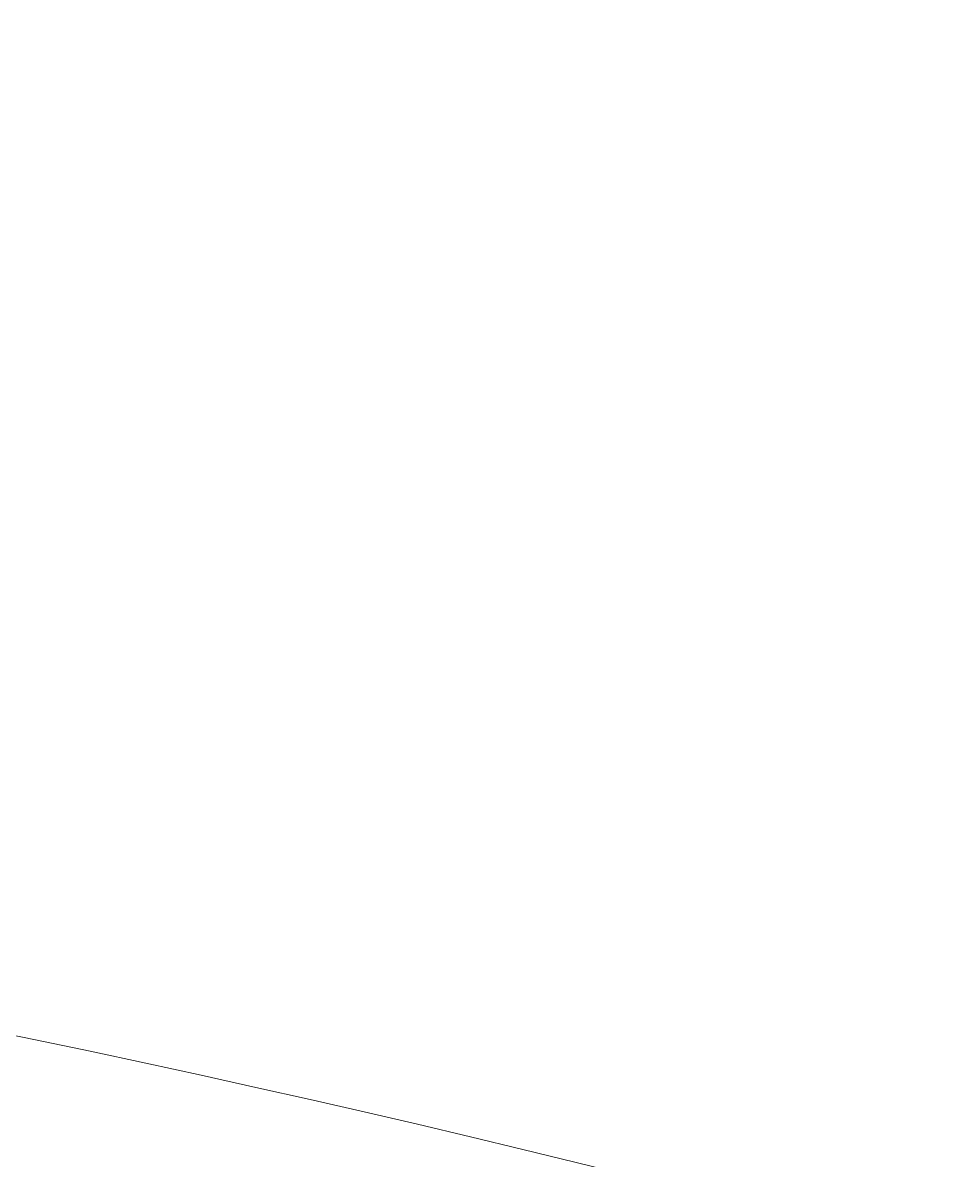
# Model space of a CAD drawing. Extents: x -491 to 5386, y -726 to 879.
# Drawn here: x 106.668 to 109.923, y 540.289 to 544.334 of the extents above; entities that cross this region are included whole.
import ezdxf

# ---------------------------------------------------------------- set-up
doc = ezdxf.new("R2010")
doc.units = 0
doc.header["$MEASUREMENT"] = 0
doc.layers.add('Layer 1', color=7, linetype='Continuous', lineweight=0)

# ---------------------------------------------------------------- blocks, each defined once
blk = doc.blocks.new('Block_0')
at = {"layer": 'Layer 1'}
for points, knots in [([(405.0717, 643.77), (393.7517, 703.51), (367.6717, 752.45), (331.0017, 787.61), (328.8217, 789.69), (326.6017, 791.73), (324.3517, 793.72), (303.6017, 812.08), (279.7417, 826.25), (253.4617, 835.73), (249.5117, 837.16), (245.5017, 838.48), (241.4417, 839.69), (241.0817, 839.81), (240.7117, 839.91), (240.3417, 840.02), (236.8617, 841.05), (233.3417, 841.99), (229.7817, 842.85), (212.6917, 847), (194.7517, 849.31), (176.1317, 849.65), (174.5017, 849.68), (172.8617, 849.7), (171.2117, 849.7), (168.8517, 849.7), (166.4917, 849.67), (164.1117, 849.6), (154.3817, 849.35), (144.4717, 848.57), (134.4217, 847.24), (130.1617, 846.68), (125.8717, 846.02), (121.5517, 845.26), (120.6617, 845.11), (119.7617, 844.95), (118.8717, 844.78), (116.3217, 844.32), (113.7717, 843.82), (111.2117, 843.27), (109.9617, 843.02), (108.7117, 842.75), (107.4617, 842.47), (74.5417, 835.14), (45.0417, 821.4), (18.3917, 802.29), (16.5017, 800.93), (14.6217, 799.55), (12.7617, 798.13), (12.3517, 797.83), (11.9517, 797.52), (11.5517, 797.21), (9.5417, 795.67), (7.5417, 794.1), (5.5617, 792.49), (-7.8783, 781.6), (-20.5783, 769.29), (-32.5983, 755.71), (-46.4383, 768.66), (-56.9583, 779.01), (-68.0083, 788.76), (-78.6783, 798.18), (-90.3783, 806.6), (-102.8783, 813.94), (-105.6583, 815.58), (-108.4782, 817.17), (-111.3283, 818.7), (-121.6583, 824.22), (-132.4583, 829.04), (-143.6082, 833.13), (-145.8783, 833.97), (-148.1682, 834.77), (-150.4683, 835.54), (-153.3783, 836.52), (-156.2982, 837.44), (-159.2483, 838.31), (-161.6682, 839.04), (-164.1082, 839.72), (-166.5583, 840.38), (-168.2683, 840.83), (-169.9882, 841.27), (-171.7083, 841.69), (-174.3683, 842.35), (-177.0482, 842.96), (-179.7282, 843.53), (-185.3183, 844.72), (-190.9483, 845.74), (-196.6183, 846.57), (-197.9882, 846.77), (-199.3683, 846.97), (-200.7382, 847.14), (-205.6082, 847.79), (-210.4983, 848.3), (-215.4083, 848.67), (-217.1883, 848.81), (-218.9782, 848.93), (-220.7583, 849.02), (-225.7583, 849.31), (-230.7583, 849.45), (-235.7683, 849.45), (-236.7982, 849.45), (-237.8183, 849.44), (-238.8483, 849.43), (-239.8483, 849.42), (-240.8483, 849.4), (-241.8483, 849.38), (-247.5283, 849.25), (-253.1983, 848.94), (-258.8582, 848.43), (-260.2183, 848.32), (-261.5683, 848.18), (-262.9182, 848.04), (-267.8183, 847.53), (-272.7083, 846.88), (-277.5683, 846.08), (-278.9083, 845.86), (-280.2382, 845.64), (-281.5683, 845.39), (-288.5883, 844.13), (-295.5683, 842.56), (-302.4683, 840.68), (-304.4782, 840.14), (-306.4782, 839.56), (-308.4782, 838.97), (-313.8283, 837.36), (-319.1383, 835.56), (-324.3783, 833.57), (-325.8883, 833), (-327.3883, 832.41), (-328.8883, 831.81), (-334.4782, 829.55), (-339.9882, 827.07), (-345.4083, 824.36), (-348.6082, 822.76), (-351.7683, 821.09), (-354.8983, 819.33), (-386.1883, 801.77), (-413.9882, 776.21), (-435.2183, 741.78), (-436.8883, 739.06), (-438.5283, 736.29), (-440.1183, 733.47), (-445.2882, 724.28), (-450.0083, 714.51), (-454.2282, 704.13), (-458.3983, 693.9), (-462.0783, 683.09), (-465.2083, 671.67), (-466.6682, 666.4), (-467.9983, 660.99), (-469.2183, 655.46), (-490.8483, 557.08), (-465.7982, 468.7), (-416.0482, 385.49), (-393.4683, 347.72), (-368.0183, 313.17), (-340.1283, 281.34), (-334.2982, 274.67), (-328.3582, 268.13), (-322.3083, 261.7), (-302.8083, 240.96), (-282.2483, 221.43), (-260.7583, 202.93), (-229.3083, 175.88), (-195.8883, 151.06), (-160.9182, 128.02), (-154.6383, 123.88), (-148.3083, 119.8), (-141.9283, 115.77), (-135.7583, 111.88), (-129.5382, 108.03), (-123.2783, 104.24), (-115.6283, 99.59), (-107.9083, 95.02), (-100.1283, 90.52), (-97.6483, 89.07), (-95.1483, 87.64), (-92.6483, 86.22), (-85.9683, 82.4), (-79.2382, 78.63), (-72.4683, 74.91), (-69.6783, 73.37), (-66.8783, 71.84), (-64.0783, 70.33), (-61.7982, 69.09), (-59.5183, 67.86), (-57.2382, 66.65), (-55.6883, 65.81), (-54.1483, 64.99), (-52.5883, 64.16), (-50.4983, 63.05), (-48.3883, 61.94), (-46.2882, 60.83), (-43.1883, 59.21), (-39.0482, 58.47), (-34.7183, 58.47), (-33.8183, 58.47), (-32.8983, 58.5), (-31.9882, 58.57), (-27.0382, 58.91), (-22.0783, 60.15), (-18.3683, 62.07), (-18.3483, 62.08), (-18.3283, 62.09), (-18.3083, 62.1), (-8.7683, 67.03), (0.7017, 72.05), (10.0917, 77.18), (12.0517, 78.25), (14.0017, 79.32), (15.9517, 80.4), (30.5717, 88.47), (44.9917, 96.79), (59.1817, 105.39), (63.0917, 107.75), (66.9717, 110.13), (70.8417, 112.55), (74.4917, 114.8), (78.1217, 117.09), (81.7417, 119.4), (84.8717, 121.39), (87.9817, 123.4), (91.0817, 125.42), (103.2717, 133.36), (115.2717, 141.53), (127.0617, 149.96), (131.0917, 152.82), (135.1017, 155.73), (139.0817, 158.67), (209.4417, 210.48), (272.2117, 271.43), (323.8117, 345.35), (386.0317, 434.46), (426.4817, 530.75), (405.0717, 643.77)], [0, 0, 0, 0, 1, 1, 1, 2, 2, 2, 3, 3, 3, 4, 4, 4, 5, 5, 5, 6, 6, 6, 7, 7, 7, 8, 8, 8, 9, 9, 9, 10, 10, 10, 11, 11, 11, 12, 12, 12, 13, 13, 13, 14, 14, 14, 15, 15, 15, 16, 16, 16, 17, 17, 17, 18, 18, 18, 19, 19, 19, 20, 20, 20, 21, 21, 21, 22, 22, 22, 23, 23, 23, 24, 24, 24, 25, 25, 25, 26, 26, 26, 27, 27, 27, 28, 28, 28, 29, 29, 29, 30, 30, 30, 31, 31, 31, 32, 32, 32, 33, 33, 33, 34, 34, 34, 35, 35, 35, 36, 36, 36, 37, 37, 37, 38, 38, 38, 39, 39, 39, 40, 40, 40, 41, 41, 41, 42, 42, 42, 43, 43, 43, 44, 44, 44, 45, 45, 45, 46, 46, 46, 47, 47, 47, 48, 48, 48, 49, 49, 49, 50, 50, 50, 51, 51, 51, 52, 52, 52, 53, 53, 53, 54, 54, 54, 55, 55, 55, 56, 56, 56, 57, 57, 57, 58, 58, 58, 59, 59, 59, 60, 60, 60, 61, 61, 61, 62, 62, 62, 63, 63, 63, 64, 64, 64, 65, 65, 65, 66, 66, 66, 67, 67, 67, 68, 68, 68, 69, 69, 69, 70, 70, 70, 71, 71, 71, 72, 72, 72, 73, 73, 73, 74, 74, 74, 75, 75, 75, 76, 76, 76, 77, 77, 77, 78, 78, 78, 78]), ([(95.3317, 554.05), (95.3317, 554.05), (95.3317, 545.09), (95.3317, 545.09), (86.9117, 538.44), (75.6517, 536.13), (62.4617, 541.65), (28.5917, 555.82), (34.5417, 614.06), (37.1417, 643.9), (40.1217, 678.01), (49.9617, 709.74), (60.2017, 742.07), (64.4317, 741.18), (68.7817, 740.65), (73.1717, 740.46), (69.7317, 723.87), (67.8217, 706.73), (65.8317, 689.93), (65.5417, 687.42), (69.9117, 686.8), (70.2917, 689.33), (72.8317, 706.18), (75.5517, 723.35), (76.6117, 740.39), (77.7517, 740.39), (78.8917, 740.38), (80.0417, 740.43), (82.5817, 740.54), (85.0417, 740.86), (87.4417, 741.28), (88.1617, 738.7), (88.8417, 736.12), (89.5417, 733.54), (92.3117, 710.56), (97.3617, 687.86), (104.3417, 665.76), (106.2217, 654.3), (107.8017, 642.79), (108.9717, 631.18), (110.6817, 614.28), (112.7117, 596.57), (111.6717, 579.58), (111.1017, 570.31), (108.2217, 561.28), (103.4517, 554.05), (103.4517, 554.05), (95.3317, 554.05), (95.3317, 554.05)], [0, 0, 0, 0, 1, 1, 1, 2, 2, 2, 3, 3, 3, 4, 4, 4, 5, 5, 5, 6, 6, 6, 7, 7, 7, 8, 8, 8, 9, 9, 9, 10, 10, 10, 11, 11, 11, 12, 12, 12, 13, 13, 13, 14, 14, 14, 15, 15, 15, 16, 16, 16, 16]), ([(28.7517, 523.76), (23.7017, 537.01), (23.7017, 539.22), (46.7317, 542.38), (46.7317, 542.38), (46.7817, 544.26), (46.7817, 544.26), (52.8117, 537.86), (60.9817, 533.49), (72.0317, 532.37), (84.7517, 531.08), (94.4817, 534.87), (101.6417, 541.6), (122.1417, 538.6), (123.3617, 532.94), (116.1617, 513.03), (108.9017, 492.52), (91.8617, 449.61), (72.9317, 404.48), (62.2017, 432.25), (38.5317, 497.26), (28.7517, 523.76)], [0, 0, 0, 0, 1, 1, 1, 2, 2, 2, 3, 3, 3, 4, 4, 4, 5, 5, 5, 6, 6, 6, 7, 7, 7, 7])]:
    blk.add_open_spline(points, degree=3, knots=knots, dxfattribs=at)

msp = doc.modelspace()

# ---------------------------------------------------------------- block references
at = {"layer": 'Layer 1'}
msp.add_blockref('Block_0', (0, 0), dxfattribs=at)

doc.saveas('drawing.dxf')
